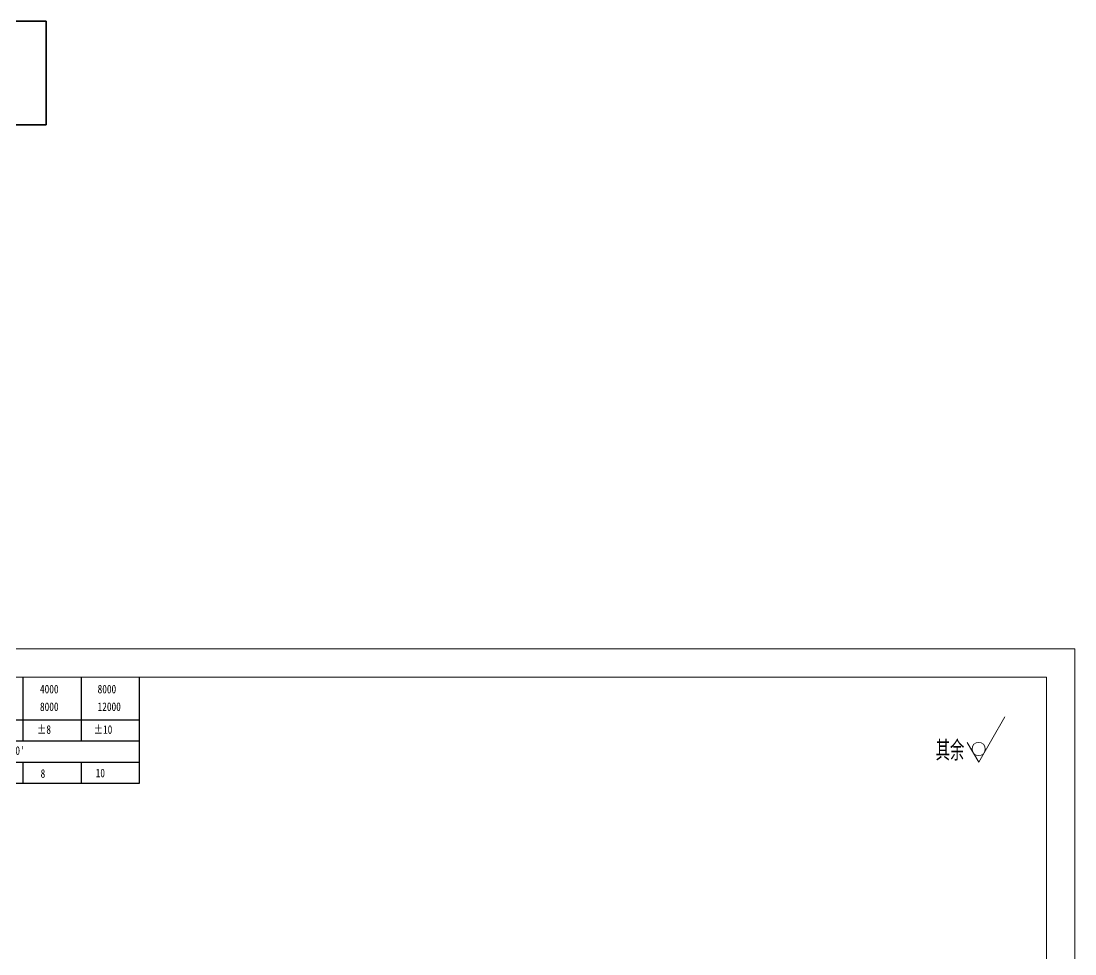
# Model space of a CAD drawing. Header units: millimetres. Extents: x 1333 to 359964, y -52803 to -5704.
# Drawn here: x 162368.2 to 162738.7, y -25914.9 to -25586.8 of the extents above; entities that cross this region are included whole.
import ezdxf

# ---------------------------------------------------------------- set-up
doc = ezdxf.new("R2010")
doc.units = ezdxf.units.MM
doc.header["$LTSCALE"] = 0.5
doc.linetypes.add('DOT2', pattern=[0.125, 0, -0.125])
doc.layers.add('图\\M+19E79\\M+195B6\\M+18E9A', color=7, linetype='Continuous')
for name, color, linetype, lineweight in [('图框', 7, 'Continuous', 18), ('标注线', 3, 'Continuous', 18), ('粗实线', 7, 'Continuous', 35)]:
    doc.layers.add(name, color=color, linetype=linetype, lineweight=lineweight)
doc.layers.add('打印-禁用', color=7, linetype='Continuous', lineweight=15, plot=False)
doc.styles.add('国标', font='simfang.ttf', dxfattribs={"width": 0.8})
doc.styles.add('机械长仿宋', font='gbenor.shx', dxfattribs={"height": 1, "bigfont": 'gbcbig.shx'})

# ---------------------------------------------------------------- blocks, each defined once
blk = doc.blocks.new('GZDEH零件A3图框V01版')
at = {"layer": '图\\M+19E79\\M+195B6\\M+18E9A', "color": 9}
for p, q in [((3092.64, -1561.98), (3092.64, -1554.46)), ((3102.86, -1561.98), (3102.86, -1554.46)), ((3113.09, -1573.08), (3113.09, -1554.46)), ((2996.09, -1561.98), (3113.09, -1561.98)), ((3092.64, -1565.68), (3092.64, -1561.98)), ((3102.86, -1565.68), (3102.86, -1561.98)), ((2996.09, -1565.68), (3113.09, -1565.68)), ((2996.09, -1569.38), (3113.09, -1569.38)), ((3092.64, -1573.08), (3092.64, -1569.38)), ((3102.86, -1573.08), (3102.86, -1569.38)), ((2990.09, -1573.08), (3113.09, -1573.08))]:
    blk.add_line(p, q, dxfattribs=at)
at = {"layer": '图框', "linetype": 'Continuous'}
for p, q in [((3272.49, -1554.46), (2882.49, -1554.46)), ((3272.49, -1832.96), (3272.49, -1554.46))]:
    blk.add_line(p, q, dxfattribs=at)
at = {"layer": '打印-禁用', "linetype": 'Continuous'}
for p, q in [((3277.49, -1549.46), (2857.49, -1549.46)), ((3277.49, -1846.46), (3277.49, -1549.46))]:
    blk.add_line(p, q, dxfattribs=at)
at = {"layer": '图\\M+19E79\\M+195B6\\M+18E9A', "color": 9, "style": '国标', "width": 0.8}
for s, p in [('4000', (3095.57, -1557.31)), ('8000', (3105.7, -1557.31)), ('8000', (3095.57, -1560.41)), ('12000', (3105.7, -1560.41)), ('±8', (3095.06, -1564.42)), ('±10', (3105.02, -1564.42)), ("±0%%D20'", (3087.38, -1568.12)), ('8', (3095.68, -1572.15)), ('10', (3105.36, -1572.06))]:
    blk.add_text(s, height=1.5, dxfattribs=at).set_placement(p)
blk = doc.blocks.new('DEH A3')
at = {"layer": '图框'}
blk.add_blockref('GZDEH零件A3图框V01版', (-2857.49, 1846.46), dxfattribs=at)
blk = doc.blocks.new('FINISHER_NON')
at = {"layer": '标注线'}
for p, q in [((0, 0), (4.62, 8)), ((-2.02, 3.5), (0, 0))]:
    blk.add_line(p, q, dxfattribs=at)
blk.add_circle((0, 2.33), 1.17, dxfattribs=at)
blk = doc.blocks.new('其余不去材料')
at = {"layer": '标注线'}
blk.add_blockref('FINISHER_NON', (0, 0), dxfattribs=at)
at = {"layer": '标注线', "color": 7, "linetype": 'DOT2', "style": '机械长仿宋'}
blk.add_text('其余', height=3.5, dxfattribs=at).set_placement((-7.56, 0.3))

msp = doc.modelspace()

# ---------------------------------------------------------------- linework, layer by layer
at = {"layer": '粗实线', "lineweight": 35}
for p, q in [((162376.937, -25586.843), (162331.937, -25586.843)), ((162376.937, -25586.843), (162376.937, -25623.343)), ((162341.937, -25623.343), (162376.937, -25623.343))]:
    msp.add_line(p, q, dxfattribs=at)

# ---------------------------------------------------------------- block references
at = {"layer": '图框', "xscale": 2, "yscale": 2, "zscale": 2}
msp.add_blockref('DEH A3', (161898.657, -26401.55), dxfattribs=at)
at = {"layer": '标注线', "xscale": 2, "yscale": 2, "zscale": 2}
msp.add_blockref('其余不去材料', (162704.819, -25847.479), dxfattribs=at)

doc.saveas('drawing.dxf')
